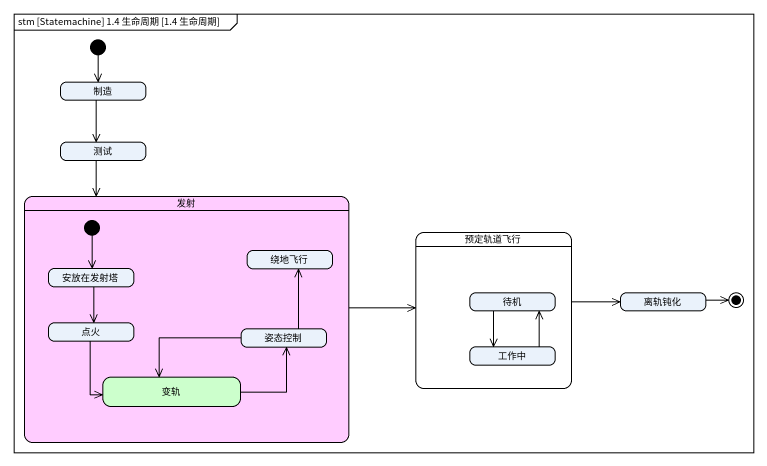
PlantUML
@startuml
mainframe stm [Statemachine] 1.4 生命周期 [1.4 生命周期]
hide empty description
state 制造
state 测试
state 发射 #FFCCFF {
  state 绕地飞行
  state 安放在发射塔
  state 点火
  state 姿态控制
  state 变轨 #CCFFCC
  [*] --> 安放在发射塔
}
state 预定轨道飞行 {
  state 待机
  state 工作中
}
state 离轨钝化
[*] --> 制造
制造 --> 测试
测试 --> 发射
发射 -right-> 预定轨道飞行
预定轨道飞行 -right-> 离轨钝化
安放在发射塔 --> 点火
待机 --> 工作中
点火 --> 变轨
姿态控制 -up-> 绕地飞行
姿态控制 -left-> 变轨
变轨 -right-> 姿态控制
工作中 -up-> 待机
离轨钝化 -right-> [*]
@enduml
